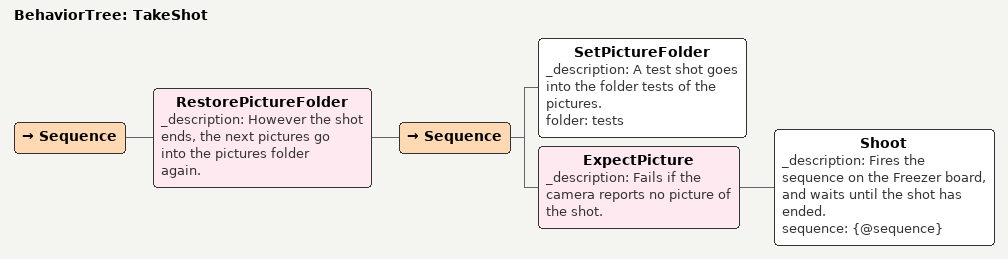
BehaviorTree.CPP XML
<?xml version="1.0" encoding="UTF-8"?>
<root BTCPP_format="4" main_tree_to_execute="TakeShot">

  <BehaviorTree ID="TakeShot" _description="Fires a shot on the StepIt Freezer board: the cameras, flashes and lights of a sequence.">
    <Sequence>
      <!-- However the shot ends, succeeded, failed or stopped, the next
           pictures go into the pictures folder itself again, not into tests. -->
      <RestorePictureFolder _description="However the shot ends, the next pictures go into the pictures folder again.">
        <Sequence>
          <SetPictureFolder _description="A test shot goes into the folder tests of the pictures." folder="tests"/>
          <ExpectPicture _description="Fails if the camera reports no picture of the shot.">
            <Shoot _description="Fires the sequence on the Freezer board, and waits until the shot has ended."
                   sequence="{@sequence}"/>
          </ExpectPicture>
        </Sequence>
      </RestorePictureFolder>
    </Sequence>
  </BehaviorTree>

  <!-- The payload of the objective, for editors: what each entry is, with an example. -->

</root>
